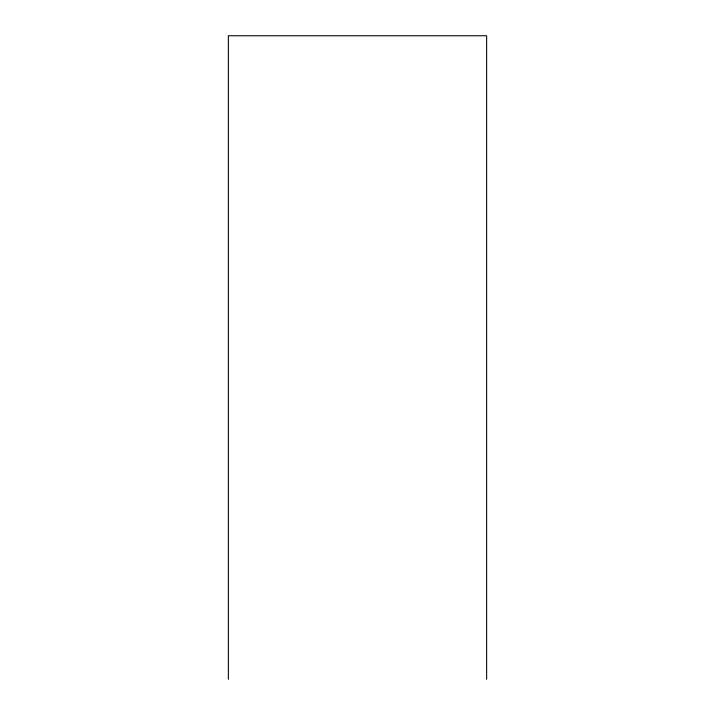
<?xml version="1.0" encoding="UTF-8"?>
<svg xmlns="http://www.w3.org/2000/svg" width="715" height="715" viewBox="0 0 715 715"><rect width="100%" height="100%" fill="white"/><g stroke="black" fill="none" stroke-linecap="round" stroke-linejoin="round"><path stroke-width="1.07" d="M486.629 679.25L486.629 35.75L228.371 35.75L228.371 679.25"/></g></svg>
